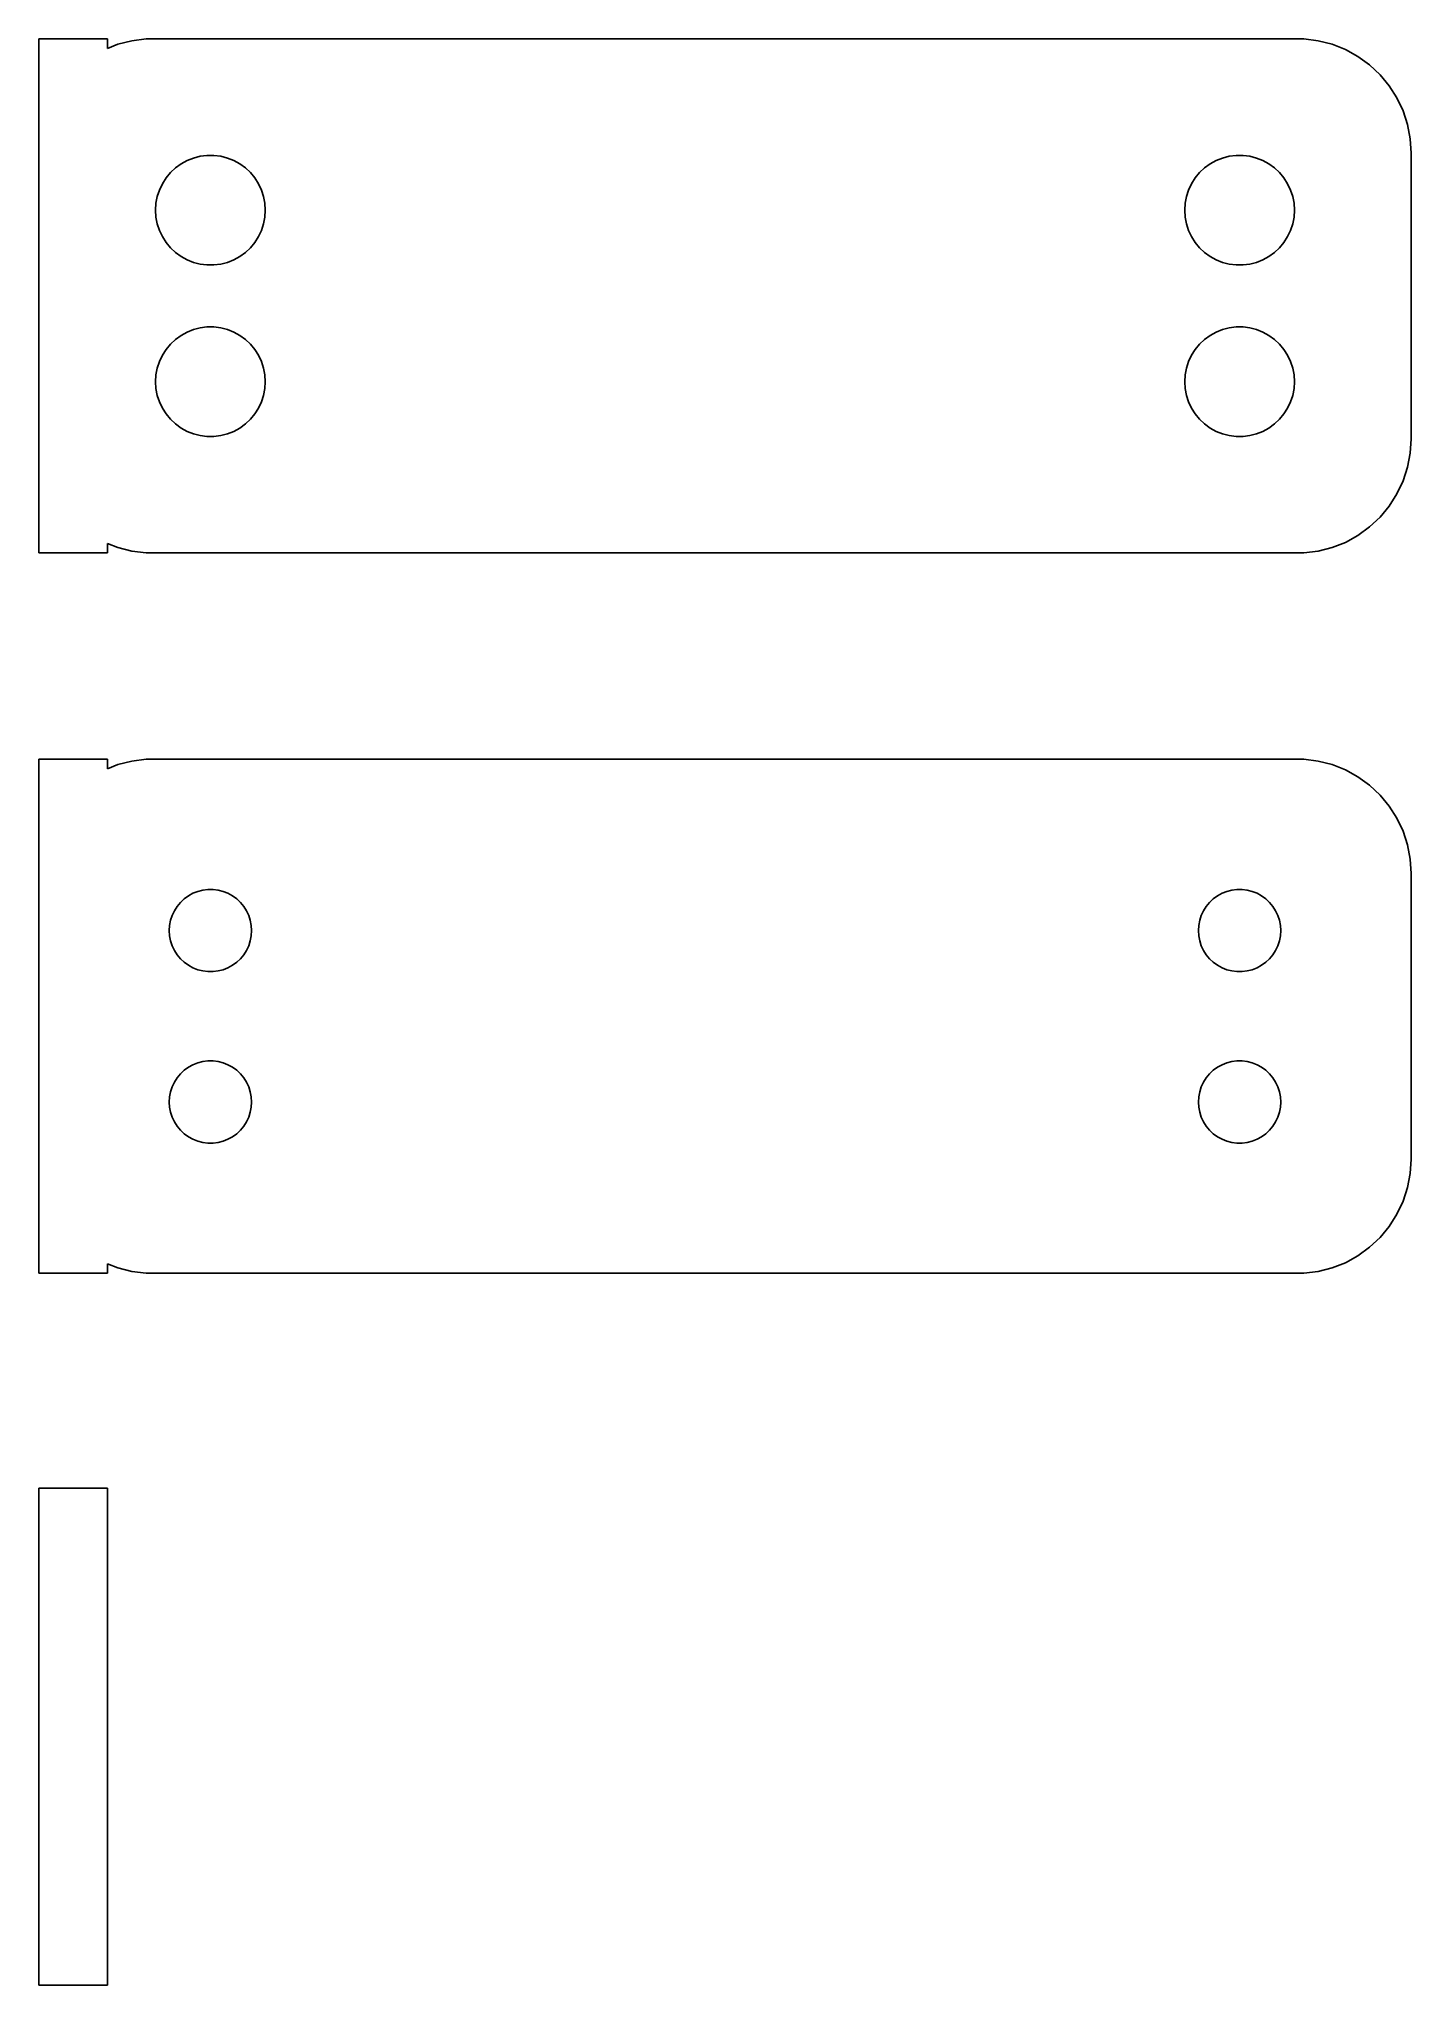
# Model space of a CAD drawing. Header units: metres. Extents: x -30 to 30, y -10.9 to 74.2.
import ezdxf

# ---------------------------------------------------------------- set-up
doc = ezdxf.new("R2010")
doc.units = ezdxf.units.M

msp = doc.modelspace()

# ---------------------------------------------------------------- linework, layer by layer
for p, q in [((-27, 74.2401), (-30, 74.2401)), ((-30, 74.2401), (-30, 51.7599)), ((-27, 73.8252), (-27, 74.2401)), ((-25.9369, 74.1614), (-26.5451, 74.0053)), ((-25.3139, 74.2401), (-25.9369, 74.1614)), ((25.3139, 74.2401), (-25.3139, 74.2401)), ((25.9369, 74.1614), (25.3139, 74.2401)), ((26.5451, 74.0053), (25.9369, 74.1614)), ((-26.5451, 74.0053), (-27, 73.8252)), ((27.1289, 73.7741), (26.5451, 74.0053)), ((27.6791, 73.4716), (27.1289, 73.7741)), ((28.1871, 73.1026), (27.6791, 73.4716)), ((28.6448, 72.6727), (28.1871, 73.1026)), ((29.0451, 72.1889), (28.6448, 72.6727)), ((29.3815, 71.6588), (29.0451, 72.1889)), ((29.6489, 71.0906), (29.3815, 71.6588)), ((29.8429, 70.4934), (29.6489, 71.0906)), ((29.9606, 69.8767), (29.8429, 70.4934)), ((30, 69.25), (29.9606, 69.8767)), ((-23.5219, 68.9216), (-23.2416, 69.0325)), ((-23.2416, 69.0325), (-22.9497, 69.1075)), ((-22.9497, 69.1075), (-22.6507, 69.1453)), ((-22.6507, 69.1453), (-22.3493, 69.1453)), ((-22.3493, 69.1453), (-22.0503, 69.1075)), ((-22.0503, 69.1075), (-21.7583, 69.0325)), ((-21.7583, 69.0325), (-21.4781, 68.9216)), ((21.4781, 68.9216), (21.7583, 69.0325)), ((21.7583, 69.0325), (22.0503, 69.1075)), ((22.0503, 69.1075), (22.3493, 69.1453)), ((22.3493, 69.1453), (22.6507, 69.1453)), ((22.6507, 69.1453), (22.9497, 69.1075)), ((22.9497, 69.1075), (23.2416, 69.0325)), ((23.2416, 69.0325), (23.5219, 68.9216)), ((30, 56.75), (30, 69.25)), ((-24.6031, 67.9062), (-24.4416, 68.1607)), ((-24.4416, 68.1607), (-24.2495, 68.3929)), ((-24.2495, 68.3929), (-24.0298, 68.5992)), ((-24.0298, 68.5992), (-23.786, 68.7764)), ((-23.786, 68.7764), (-23.5219, 68.9216)), ((-21.4781, 68.9216), (-21.214, 68.7764)), ((-21.214, 68.7764), (-20.9702, 68.5992)), ((-20.9702, 68.5992), (-20.7505, 68.3929)), ((-20.7505, 68.3929), (-20.5583, 68.1607)), ((-20.5583, 68.1607), (-20.3969, 67.9062)), ((20.3969, 67.9062), (20.5583, 68.1607)), ((20.5583, 68.1607), (20.7505, 68.3929)), ((20.7505, 68.3929), (20.9702, 68.5992)), ((20.9702, 68.5992), (21.214, 68.7764)), ((21.214, 68.7764), (21.4781, 68.9216)), ((23.5219, 68.9216), (23.786, 68.7764)), ((23.786, 68.7764), (24.0298, 68.5992)), ((24.0298, 68.5992), (24.2495, 68.3929)), ((24.2495, 68.3929), (24.4416, 68.1607)), ((24.4416, 68.1607), (24.6031, 67.9062)), ((-24.8811, 67.0508), (-24.8246, 67.3468)), ((-24.8246, 67.3468), (-24.7315, 67.6335)), ((-24.7315, 67.6335), (-24.6031, 67.9062)), ((-20.3969, 67.9062), (-20.2685, 67.6335)), ((-20.2685, 67.6335), (-20.1754, 67.3468)), ((-20.1754, 67.3468), (-20.1189, 67.0508)), ((20.1189, 67.0508), (20.1754, 67.3468)), ((20.1754, 67.3468), (20.2685, 67.6335)), ((20.2685, 67.6335), (20.3969, 67.9062)), ((24.6031, 67.9062), (24.7315, 67.6335)), ((24.7315, 67.6335), (24.8246, 67.3468)), ((24.8246, 67.3468), (24.8811, 67.0508)), ((-24.9, 66.75), (-24.8811, 67.0508)), ((-24.8811, 66.4492), (-24.9, 66.75)), ((-24.8246, 66.1531), (-24.8811, 66.4492)), ((-20.1189, 66.4492), (-20.1754, 66.1531)), ((-20.1189, 67.0508), (-20.1, 66.75)), ((-20.1, 66.75), (-20.1189, 66.4492)), ((20.1, 66.75), (20.1189, 67.0508)), ((20.1189, 66.4492), (20.1, 66.75)), ((20.1754, 66.1531), (20.1189, 66.4492)), ((24.8811, 66.4492), (24.8246, 66.1531)), ((24.8811, 67.0508), (24.9, 66.75)), ((24.9, 66.75), (24.8811, 66.4492)), ((-24.7315, 65.8665), (-24.8246, 66.1531)), ((-24.6031, 65.5938), (-24.7315, 65.8665)), ((-24.4416, 65.3393), (-24.6031, 65.5938)), ((-20.3969, 65.5938), (-20.5583, 65.3393)), ((-20.2685, 65.8665), (-20.3969, 65.5938)), ((-20.1754, 66.1531), (-20.2685, 65.8665)), ((20.2685, 65.8665), (20.1754, 66.1531)), ((20.3969, 65.5938), (20.2685, 65.8665)), ((20.5583, 65.3393), (20.3969, 65.5938)), ((24.6031, 65.5938), (24.4416, 65.3393)), ((24.7315, 65.8665), (24.6031, 65.5938)), ((24.8246, 66.1531), (24.7315, 65.8665)), ((-24.2495, 65.1071), (-24.4416, 65.3393)), ((-24.0298, 64.9008), (-24.2495, 65.1071)), ((-23.786, 64.7236), (-24.0298, 64.9008)), ((-23.5219, 64.5784), (-23.786, 64.7236)), ((-21.214, 64.7236), (-21.4781, 64.5784)), ((-20.9702, 64.9008), (-21.214, 64.7236)), ((-20.7505, 65.1071), (-20.9702, 64.9008)), ((-20.5583, 65.3393), (-20.7505, 65.1071)), ((20.7505, 65.1071), (20.5583, 65.3393)), ((20.9702, 64.9008), (20.7505, 65.1071)), ((21.214, 64.7236), (20.9702, 64.9008)), ((21.4781, 64.5784), (21.214, 64.7236)), ((23.786, 64.7236), (23.5219, 64.5784)), ((24.0298, 64.9008), (23.786, 64.7236)), ((24.2495, 65.1071), (24.0298, 64.9008)), ((24.4416, 65.3393), (24.2495, 65.1071)), ((-23.2416, 64.4675), (-23.5219, 64.5784)), ((-22.9497, 64.3925), (-23.2416, 64.4675)), ((-22.6507, 64.3547), (-22.9497, 64.3925)), ((-22.3493, 64.3547), (-22.6507, 64.3547)), ((-22.0503, 64.3925), (-22.3493, 64.3547)), ((-21.7583, 64.4675), (-22.0503, 64.3925)), ((-21.4781, 64.5784), (-21.7583, 64.4675)), ((21.7583, 64.4675), (21.4781, 64.5784)), ((22.0503, 64.3925), (21.7583, 64.4675)), ((22.3493, 64.3547), (22.0503, 64.3925)), ((22.6507, 64.3547), (22.3493, 64.3547)), ((22.9497, 64.3925), (22.6507, 64.3547)), ((23.2416, 64.4675), (22.9497, 64.3925)), ((23.5219, 64.5784), (23.2416, 64.4675)), ((-24.0298, 61.0992), (-23.786, 61.2764)), ((-23.786, 61.2764), (-23.5219, 61.4216)), ((-23.5219, 61.4216), (-23.2416, 61.5325)), ((-23.2416, 61.5325), (-22.9497, 61.6075)), ((-22.9497, 61.6075), (-22.6507, 61.6453)), ((-22.6507, 61.6453), (-22.3493, 61.6453)), ((-22.3493, 61.6453), (-22.0503, 61.6075)), ((-22.0503, 61.6075), (-21.7583, 61.5325)), ((-21.7583, 61.5325), (-21.4781, 61.4216)), ((-21.4781, 61.4216), (-21.214, 61.2764)), ((-21.214, 61.2764), (-20.9702, 61.0992)), ((20.9702, 61.0992), (21.214, 61.2764)), ((21.214, 61.2764), (21.4781, 61.4216)), ((21.4781, 61.4216), (21.7583, 61.5325)), ((21.7583, 61.5325), (22.0503, 61.6075)), ((22.0503, 61.6075), (22.3493, 61.6453)), ((22.3493, 61.6453), (22.6507, 61.6453)), ((22.6507, 61.6453), (22.9497, 61.6075)), ((22.9497, 61.6075), (23.2416, 61.5325)), ((23.2416, 61.5325), (23.5219, 61.4216)), ((23.5219, 61.4216), (23.786, 61.2764)), ((23.786, 61.2764), (24.0298, 61.0992)), ((-24.6031, 60.4062), (-24.4416, 60.6607)), ((-24.4416, 60.6607), (-24.2495, 60.8929)), ((-24.2495, 60.8929), (-24.0298, 61.0992)), ((-20.9702, 61.0992), (-20.7505, 60.8929)), ((-20.7505, 60.8929), (-20.5583, 60.6607)), ((-20.5583, 60.6607), (-20.3969, 60.4062)), ((20.3969, 60.4062), (20.5583, 60.6607)), ((20.5583, 60.6607), (20.7505, 60.8929)), ((20.7505, 60.8929), (20.9702, 61.0992)), ((24.0298, 61.0992), (24.2495, 60.8929)), ((24.2495, 60.8929), (24.4416, 60.6607)), ((24.4416, 60.6607), (24.6031, 60.4062)), ((-24.8811, 59.5508), (-24.8246, 59.8469)), ((-24.8246, 59.8469), (-24.7315, 60.1335)), ((-24.7315, 60.1335), (-24.6031, 60.4062)), ((-20.3969, 60.4062), (-20.2685, 60.1335)), ((-20.2685, 60.1335), (-20.1754, 59.8469)), ((-20.1754, 59.8469), (-20.1189, 59.5508)), ((20.1189, 59.5508), (20.1754, 59.8469)), ((20.1754, 59.8469), (20.2685, 60.1335)), ((20.2685, 60.1335), (20.3969, 60.4062)), ((24.6031, 60.4062), (24.7315, 60.1335)), ((24.7315, 60.1335), (24.8246, 59.8469)), ((24.8246, 59.8469), (24.8811, 59.5508)), ((-24.9, 59.25), (-24.8811, 59.5508)), ((-24.8811, 58.9492), (-24.9, 59.25)), ((-24.8246, 58.6532), (-24.8811, 58.9492)), ((-20.1189, 58.9492), (-20.1754, 58.6532)), ((-20.1189, 59.5508), (-20.1, 59.25)), ((-20.1, 59.25), (-20.1189, 58.9492)), ((20.1, 59.25), (20.1189, 59.5508)), ((20.1189, 58.9492), (20.1, 59.25)), ((20.1754, 58.6532), (20.1189, 58.9492)), ((24.8811, 58.9492), (24.8246, 58.6532)), ((24.8811, 59.5508), (24.9, 59.25)), ((24.9, 59.25), (24.8811, 58.9492)), ((-24.7315, 58.3665), (-24.8246, 58.6532)), ((-24.6031, 58.0938), (-24.7315, 58.3665)), ((-24.4416, 57.8393), (-24.6031, 58.0938)), ((-20.3969, 58.0938), (-20.5583, 57.8393)), ((-20.2685, 58.3665), (-20.3969, 58.0938)), ((-20.1754, 58.6532), (-20.2685, 58.3665)), ((20.2685, 58.3665), (20.1754, 58.6532)), ((20.3969, 58.0938), (20.2685, 58.3665)), ((20.5583, 57.8393), (20.3969, 58.0938)), ((24.6031, 58.0938), (24.4416, 57.8393)), ((24.7315, 58.3665), (24.6031, 58.0938)), ((24.8246, 58.6532), (24.7315, 58.3665)), ((-24.2495, 57.6071), (-24.4416, 57.8393)), ((-24.0298, 57.4008), (-24.2495, 57.6071)), ((-23.786, 57.2236), (-24.0298, 57.4008)), ((-23.5219, 57.0784), (-23.786, 57.2236)), ((-23.2416, 56.9675), (-23.5219, 57.0784)), ((-21.4781, 57.0784), (-21.7583, 56.9675)), ((-21.214, 57.2236), (-21.4781, 57.0784)), ((-20.9702, 57.4008), (-21.214, 57.2236)), ((-20.7505, 57.6071), (-20.9702, 57.4008)), ((-20.5583, 57.8393), (-20.7505, 57.6071)), ((20.7505, 57.6071), (20.5583, 57.8393)), ((20.9702, 57.4008), (20.7505, 57.6071)), ((21.214, 57.2236), (20.9702, 57.4008)), ((21.4781, 57.0784), (21.214, 57.2236)), ((21.7583, 56.9675), (21.4781, 57.0784)), ((23.5219, 57.0784), (23.2416, 56.9675)), ((23.786, 57.2236), (23.5219, 57.0784)), ((24.0298, 57.4008), (23.786, 57.2236)), ((24.2495, 57.6071), (24.0298, 57.4008)), ((24.4416, 57.8393), (24.2495, 57.6071)), ((-22.9497, 56.8925), (-23.2416, 56.9675)), ((-22.6507, 56.8547), (-22.9497, 56.8925)), ((-22.3493, 56.8547), (-22.6507, 56.8547)), ((-22.0503, 56.8925), (-22.3493, 56.8547)), ((-21.7583, 56.9675), (-22.0503, 56.8925)), ((22.0503, 56.8925), (21.7583, 56.9675)), ((22.3493, 56.8547), (22.0503, 56.8925)), ((22.6507, 56.8547), (22.3493, 56.8547)), ((22.9497, 56.8925), (22.6507, 56.8547)), ((23.2416, 56.9675), (22.9497, 56.8925)), ((29.9606, 56.1233), (30, 56.75)), ((29.6489, 54.9094), (29.8429, 55.5066)), ((29.8429, 55.5066), (29.9606, 56.1233)), ((29.3815, 54.3412), (29.6489, 54.9094)), ((28.6448, 53.3273), (29.0451, 53.8111)), ((29.0451, 53.8111), (29.3815, 54.3412)), ((27.6791, 52.5284), (28.1871, 52.8974)), ((28.1871, 52.8974), (28.6448, 53.3273)), ((-27, 52.1748), (-26.5451, 51.9947)), ((-27, 51.7599), (-27, 52.1748)), ((-26.5451, 51.9947), (-25.9369, 51.8386)), ((25.9369, 51.8386), (26.5451, 51.9947)), ((26.5451, 51.9947), (27.1289, 52.2259)), ((27.1289, 52.2259), (27.6791, 52.5284)), ((-30, 51.7599), (-27, 51.7599)), ((-25.9369, 51.8386), (-25.3139, 51.7599)), ((-25.3139, 51.7599), (25.3139, 51.7599)), ((25.3139, 51.7599), (25.9369, 51.8386)), ((-27, 42.7401), (-30, 42.7401)), ((-30, 42.7401), (-30, 20.2599)), ((-27, 42.3252), (-27, 42.7401)), ((-25.9369, 42.6614), (-26.5451, 42.5053)), ((-25.3139, 42.7401), (-25.9369, 42.6614)), ((25.3139, 42.7401), (-25.3139, 42.7401)), ((25.9369, 42.6614), (25.3139, 42.7401)), ((26.5451, 42.5053), (25.9369, 42.6614)), ((-26.5451, 42.5053), (-27, 42.3252)), ((27.1289, 42.2741), (26.5451, 42.5053)), ((27.6791, 41.9716), (27.1289, 42.2741)), ((28.1871, 41.6026), (27.6791, 41.9716)), ((28.6448, 41.1727), (28.1871, 41.6026)), ((29.0451, 40.6889), (28.6448, 41.1727)), ((29.3815, 40.1588), (29.0451, 40.6889)), ((29.6489, 39.5906), (29.3815, 40.1588)), ((29.8429, 38.9934), (29.6489, 39.5906)), ((29.9606, 38.3767), (29.8429, 38.9934)), ((30, 37.75), (29.9606, 38.3767)), ((30, 25.25), (30, 37.75)), ((-23.8121, 36.4822), (-23.6474, 36.6369)), ((-23.6474, 36.6369), (-23.4645, 36.7698)), ((-23.4645, 36.7698), (-23.2664, 36.8787)), ((-23.2664, 36.8787), (-23.0562, 36.9619)), ((-23.0562, 36.9619), (-22.8373, 37.0181)), ((-22.8373, 37.0181), (-22.613, 37.0464)), ((-22.613, 37.0464), (-22.387, 37.0464)), ((-22.387, 37.0464), (-22.1627, 37.0181)), ((-22.1627, 37.0181), (-21.9438, 36.9619)), ((-21.9438, 36.9619), (-21.7336, 36.8787)), ((-21.7336, 36.8787), (-21.5355, 36.7698)), ((-21.5355, 36.7698), (-21.3526, 36.6369)), ((-21.3526, 36.6369), (-21.1879, 36.4822)), ((21.1879, 36.4822), (21.3526, 36.6369)), ((21.3526, 36.6369), (21.5355, 36.7698)), ((21.5355, 36.7698), (21.7336, 36.8787)), ((21.7336, 36.8787), (21.9438, 36.9619)), ((21.9438, 36.9619), (22.1627, 37.0181)), ((22.1627, 37.0181), (22.387, 37.0464)), ((22.387, 37.0464), (22.613, 37.0464)), ((22.613, 37.0464), (22.8373, 37.0181)), ((22.8373, 37.0181), (23.0562, 36.9619)), ((23.0562, 36.9619), (23.2664, 36.8787)), ((23.2664, 36.8787), (23.4645, 36.7698)), ((23.4645, 36.7698), (23.6474, 36.6369)), ((23.6474, 36.6369), (23.8121, 36.4822)), ((-24.2434, 35.6976), (-24.1736, 35.9126)), ((-24.1736, 35.9126), (-24.0773, 36.1171)), ((-24.0773, 36.1171), (-23.9562, 36.308)), ((-23.9562, 36.308), (-23.8121, 36.4822)), ((-21.1879, 36.4822), (-21.0438, 36.308)), ((-21.0438, 36.308), (-20.9226, 36.1171)), ((-20.9226, 36.1171), (-20.8264, 35.9126)), ((-20.8264, 35.9126), (-20.7565, 35.6976)), ((20.7565, 35.6976), (20.8264, 35.9126)), ((20.8264, 35.9126), (20.9226, 36.1171)), ((20.9226, 36.1171), (21.0438, 36.308)), ((21.0438, 36.308), (21.1879, 36.4822)), ((23.8121, 36.4822), (23.9562, 36.308)), ((23.9562, 36.308), (24.0773, 36.1171)), ((24.0773, 36.1171), (24.1736, 35.9126)), ((24.1736, 35.9126), (24.2434, 35.6976)), ((-24.3, 35.25), (-24.2858, 35.4756)), ((-24.2858, 35.0244), (-24.3, 35.25)), ((-24.2858, 35.4756), (-24.2434, 35.6976)), ((-24.2434, 34.8024), (-24.2858, 35.0244)), ((-20.7565, 35.6976), (-20.7142, 35.4756)), ((-20.7142, 35.0244), (-20.7565, 34.8024)), ((-20.7142, 35.4756), (-20.7, 35.25)), ((-20.7, 35.25), (-20.7142, 35.0244)), ((20.7, 35.25), (20.7142, 35.4756)), ((20.7142, 35.0244), (20.7, 35.25)), ((20.7142, 35.4756), (20.7565, 35.6976)), ((20.7565, 34.8024), (20.7142, 35.0244)), ((24.2434, 35.6976), (24.2858, 35.4756)), ((24.2858, 35.0244), (24.2434, 34.8024)), ((24.2858, 35.4756), (24.3, 35.25)), ((24.3, 35.25), (24.2858, 35.0244)), ((-24.1736, 34.5874), (-24.2434, 34.8024)), ((-24.0773, 34.3828), (-24.1736, 34.5874)), ((-23.9562, 34.192), (-24.0773, 34.3828)), ((-23.8121, 34.0178), (-23.9562, 34.192)), ((-21.0438, 34.192), (-21.1879, 34.0178)), ((-20.9226, 34.3828), (-21.0438, 34.192)), ((-20.8264, 34.5874), (-20.9226, 34.3828)), ((-20.7565, 34.8024), (-20.8264, 34.5874)), ((20.8264, 34.5874), (20.7565, 34.8024)), ((20.9226, 34.3828), (20.8264, 34.5874)), ((21.0438, 34.192), (20.9226, 34.3828)), ((21.1879, 34.0178), (21.0438, 34.192)), ((23.9562, 34.192), (23.8121, 34.0178)), ((24.0773, 34.3828), (23.9562, 34.192)), ((24.1736, 34.5874), (24.0773, 34.3828)), ((24.2434, 34.8024), (24.1736, 34.5874)), ((-23.6474, 33.8631), (-23.8121, 34.0178)), ((-23.4645, 33.7302), (-23.6474, 33.8631)), ((-23.2664, 33.6213), (-23.4645, 33.7302)), ((-23.0562, 33.5381), (-23.2664, 33.6213)), ((-22.8373, 33.4819), (-23.0562, 33.5381)), ((-22.613, 33.4536), (-22.8373, 33.4819)), ((-22.387, 33.4536), (-22.613, 33.4536)), ((-22.1627, 33.4819), (-22.387, 33.4536)), ((-21.9438, 33.5381), (-22.1627, 33.4819)), ((-21.7336, 33.6213), (-21.9438, 33.5381)), ((-21.5355, 33.7302), (-21.7336, 33.6213)), ((-21.3526, 33.8631), (-21.5355, 33.7302)), ((-21.1879, 34.0178), (-21.3526, 33.8631)), ((21.3526, 33.8631), (21.1879, 34.0178)), ((21.5355, 33.7302), (21.3526, 33.8631)), ((21.7336, 33.6213), (21.5355, 33.7302)), ((21.9438, 33.5381), (21.7336, 33.6213)), ((22.1627, 33.4819), (21.9438, 33.5381)), ((22.387, 33.4536), (22.1627, 33.4819)), ((22.613, 33.4536), (22.387, 33.4536)), ((22.8373, 33.4819), (22.613, 33.4536)), ((23.0562, 33.5381), (22.8373, 33.4819)), ((23.2664, 33.6213), (23.0562, 33.5381)), ((23.4645, 33.7302), (23.2664, 33.6213)), ((23.6474, 33.8631), (23.4645, 33.7302)), ((23.8121, 34.0178), (23.6474, 33.8631)), ((-23.9562, 28.808), (-23.8121, 28.9822)), ((-23.8121, 28.9822), (-23.6474, 29.1369)), ((-23.6474, 29.1369), (-23.4645, 29.2698)), ((-23.4645, 29.2698), (-23.2664, 29.3787)), ((-23.2664, 29.3787), (-23.0562, 29.4619)), ((-23.0562, 29.4619), (-22.8373, 29.5181)), ((-22.8373, 29.5181), (-22.613, 29.5464)), ((-22.613, 29.5464), (-22.387, 29.5464)), ((-22.387, 29.5464), (-22.1627, 29.5181)), ((-22.1627, 29.5181), (-21.9438, 29.4619)), ((-21.9438, 29.4619), (-21.7336, 29.3787)), ((-21.7336, 29.3787), (-21.5355, 29.2698)), ((-21.5355, 29.2698), (-21.3526, 29.1369)), ((-21.3526, 29.1369), (-21.1879, 28.9822)), ((-21.1879, 28.9822), (-21.0438, 28.808)), ((21.0438, 28.808), (21.1879, 28.9822)), ((21.1879, 28.9822), (21.3526, 29.1369)), ((21.3526, 29.1369), (21.5355, 29.2698)), ((21.5355, 29.2698), (21.7336, 29.3787)), ((21.7336, 29.3787), (21.9438, 29.4619)), ((21.9438, 29.4619), (22.1627, 29.5181)), ((22.1627, 29.5181), (22.387, 29.5464)), ((22.387, 29.5464), (22.613, 29.5464)), ((22.613, 29.5464), (22.8373, 29.5181)), ((22.8373, 29.5181), (23.0562, 29.4619)), ((23.0562, 29.4619), (23.2664, 29.3787)), ((23.2664, 29.3787), (23.4645, 29.2698)), ((23.4645, 29.2698), (23.6474, 29.1369)), ((23.6474, 29.1369), (23.8121, 28.9822)), ((23.8121, 28.9822), (23.9562, 28.808)), ((-24.2858, 27.9756), (-24.2434, 28.1976)), ((-24.2434, 28.1976), (-24.1736, 28.4126)), ((-24.1736, 28.4126), (-24.0773, 28.6172)), ((-24.0773, 28.6172), (-23.9562, 28.808)), ((-21.0438, 28.808), (-20.9226, 28.6172)), ((-20.9226, 28.6172), (-20.8264, 28.4126)), ((-20.8264, 28.4126), (-20.7565, 28.1976)), ((-20.7565, 28.1976), (-20.7142, 27.9756)), ((20.7142, 27.9756), (20.7565, 28.1976)), ((20.7565, 28.1976), (20.8264, 28.4126)), ((20.8264, 28.4126), (20.9226, 28.6172)), ((20.9226, 28.6172), (21.0438, 28.808)), ((23.9562, 28.808), (24.0773, 28.6172)), ((24.0773, 28.6172), (24.1736, 28.4126)), ((24.1736, 28.4126), (24.2434, 28.1976)), ((24.2434, 28.1976), (24.2858, 27.9756)), ((-24.3, 27.75), (-24.2858, 27.9756)), ((-24.2858, 27.5244), (-24.3, 27.75)), ((-24.2434, 27.3024), (-24.2858, 27.5244)), ((-24.1736, 27.0874), (-24.2434, 27.3024)), ((-20.7565, 27.3024), (-20.8264, 27.0874)), ((-20.7142, 27.5244), (-20.7565, 27.3024)), ((-20.7142, 27.9756), (-20.7, 27.75)), ((-20.7, 27.75), (-20.7142, 27.5244)), ((20.7, 27.75), (20.7142, 27.9756)), ((20.7142, 27.5244), (20.7, 27.75)), ((20.7565, 27.3024), (20.7142, 27.5244)), ((20.8264, 27.0874), (20.7565, 27.3024)), ((24.2434, 27.3024), (24.1736, 27.0874)), ((24.2858, 27.5244), (24.2434, 27.3024)), ((24.2858, 27.9756), (24.3, 27.75)), ((24.3, 27.75), (24.2858, 27.5244)), ((-24.0773, 26.8829), (-24.1736, 27.0874)), ((-23.9562, 26.692), (-24.0773, 26.8829)), ((-23.8121, 26.5178), (-23.9562, 26.692)), ((-23.6474, 26.3631), (-23.8121, 26.5178)), ((-21.1879, 26.5178), (-21.3526, 26.3631)), ((-21.0438, 26.692), (-21.1879, 26.5178)), ((-20.9226, 26.8829), (-21.0438, 26.692)), ((-20.8264, 27.0874), (-20.9226, 26.8829)), ((20.9226, 26.8829), (20.8264, 27.0874)), ((21.0438, 26.692), (20.9226, 26.8829)), ((21.1879, 26.5178), (21.0438, 26.692)), ((21.3526, 26.3631), (21.1879, 26.5178)), ((23.8121, 26.5178), (23.6474, 26.3631)), ((23.9562, 26.692), (23.8121, 26.5178)), ((24.0773, 26.8829), (23.9562, 26.692)), ((24.1736, 27.0874), (24.0773, 26.8829)), ((-23.4645, 26.2302), (-23.6474, 26.3631)), ((-23.2664, 26.1213), (-23.4645, 26.2302)), ((-23.0562, 26.0381), (-23.2664, 26.1213)), ((-22.8373, 25.9819), (-23.0562, 26.0381)), ((-22.613, 25.9536), (-22.8373, 25.9819)), ((-22.387, 25.9536), (-22.613, 25.9536)), ((-22.1627, 25.9819), (-22.387, 25.9536)), ((-21.9438, 26.0381), (-22.1627, 25.9819)), ((-21.7336, 26.1213), (-21.9438, 26.0381)), ((-21.5355, 26.2302), (-21.7336, 26.1213)), ((-21.3526, 26.3631), (-21.5355, 26.2302)), ((21.5355, 26.2302), (21.3526, 26.3631)), ((21.7336, 26.1213), (21.5355, 26.2302)), ((21.9438, 26.0381), (21.7336, 26.1213)), ((22.1627, 25.9819), (21.9438, 26.0381)), ((22.387, 25.9536), (22.1627, 25.9819)), ((22.613, 25.9536), (22.387, 25.9536)), ((22.8373, 25.9819), (22.613, 25.9536)), ((23.0562, 26.0381), (22.8373, 25.9819)), ((23.2664, 26.1213), (23.0562, 26.0381)), ((23.4645, 26.2302), (23.2664, 26.1213)), ((23.6474, 26.3631), (23.4645, 26.2302)), ((29.9606, 24.6233), (30, 25.25)), ((29.6489, 23.4094), (29.8429, 24.0066)), ((29.8429, 24.0066), (29.9606, 24.6233)), ((29.3815, 22.8412), (29.6489, 23.4094)), ((28.6448, 21.8273), (29.0451, 22.3111)), ((29.0451, 22.3111), (29.3815, 22.8412)), ((27.6791, 21.0284), (28.1871, 21.3974)), ((28.1871, 21.3974), (28.6448, 21.8273)), ((-27, 20.6748), (-26.5451, 20.4947)), ((-27, 20.2599), (-27, 20.6748)), ((-26.5451, 20.4947), (-25.9369, 20.3386)), ((25.9369, 20.3386), (26.5451, 20.4947)), ((26.5451, 20.4947), (27.1289, 20.7259)), ((27.1289, 20.7259), (27.6791, 21.0284)), ((-30, 20.2599), (-27, 20.2599)), ((-25.9369, 20.3386), (-25.3139, 20.2599)), ((-25.3139, 20.2599), (25.3139, 20.2599)), ((25.3139, 20.2599), (25.9369, 20.3386)), ((-27, 10.8648), (-30, 10.8648)), ((-30, 10.8648), (-30, -10.8648)), ((-27, -10.8648), (-27, 10.8648)), ((-30, -10.8648), (-27, -10.8648))]:
    msp.add_line(p, q)

doc.saveas('drawing.dxf')
